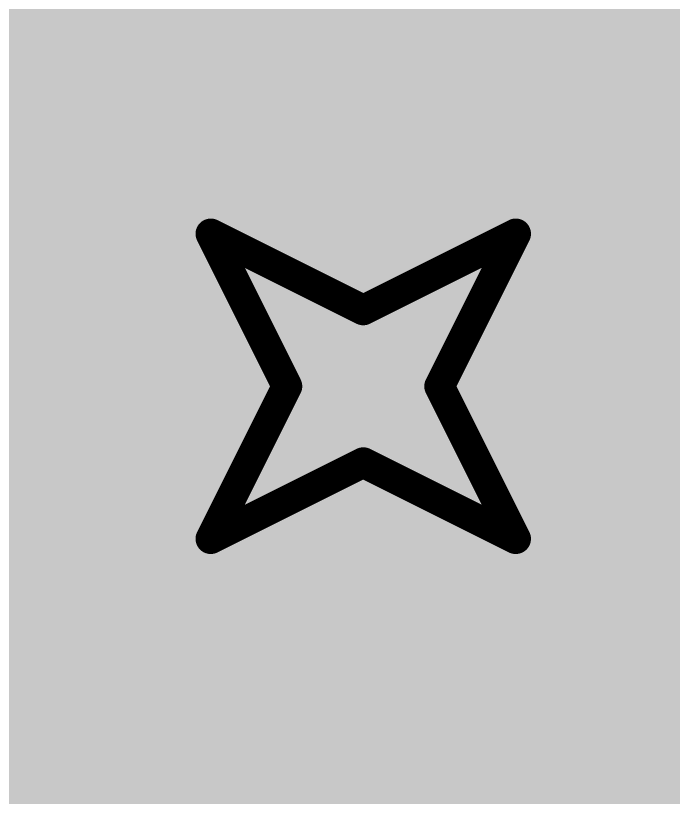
# Model space of a CAD drawing. Header units: inches. Extents: x -2 to 343, y -53 to 63.
# Drawn here: x 25.563 to 26.658, y -37.108 to -35.806 of the extents above; entities that cross this region are included whole.
import ezdxf

# ---------------------------------------------------------------- set-up
doc = ezdxf.new("R2010")
doc.units = ezdxf.units.IN
for name, color, linetype in [('Bottom Layer', 5, 'Continuous'), ('Drill Drawing', 1, 'Continuous'), ('Top Layer', 1, 'Continuous'), ('Via Holes', 16, 'Continuous')]:
    doc.layers.add(name, color=color, linetype=linetype)

msp = doc.modelspace()

# ---------------------------------------------------------------- hatches: boundary and pattern name
at = {"layer": 'Bottom Layer'}
for points in [[(24.6126, -38.2016), (30.734, -38.2016), (30.734, -35.8394), (24.6126, -35.8394)], [(26.0136, -40.5594), (30.734, -40.5594), (30.734, -35.8394), (26.0136, -35.8394)]]:
    msp.add_hatch(color=5, dxfattribs=at).paths.add_polyline_path(points)
h = msp.add_hatch(color=5, dxfattribs=at)
edge = h.paths.add_edge_path()
edge.add_arc((26.1417, -36.4236), 0.3, 0, 360)
at = {"layer": 'Top Layer'}
for points in [[(24.638, -37.9463), (27.7737, -37.9463), (27.7737, -33.004), (24.638, -33.004)], [(16.135, -38.83), (27.7737, -38.83), (27.7737, -35.938), (16.135, -35.938)]]:
    msp.add_hatch(color=1, dxfattribs=at).paths.add_polyline_path(points)
h = msp.add_hatch(color=1, dxfattribs=at)
edge = h.paths.add_edge_path()
edge.add_arc((26.1417, -36.4236), 0.3, 0, 360)
at = {"layer": 'Via Holes'}
h = msp.add_hatch(color=7, dxfattribs=at)
edge = h.paths.add_edge_path()
edge.add_arc((26.1417, -36.4236), 0.15, 0, 360)

# ---------------------------------------------------------------- linework, layer by layer
at = {"layer": 'Drill Drawing'}
for points in [[(25.8877, -36.1696, 0.0508, 0.0508, 0), (26.1417, -36.2966, 0.0508, 0.0508, 0)], [(25.8877, -36.1696, 0.0508, 0.0508, 0), (26.0147, -36.4236, 0.0508, 0.0508, 0)], [(26.1417, -36.2966, 0.0508, 0.0508, 0), (26.3957, -36.1696, 0.0508, 0.0508, 0)], [(26.2687, -36.4236, 0.0508, 0.0508, 0), (26.3957, -36.1696, 0.0508, 0.0508, 0)], [(25.8877, -36.6776, 0.0508, 0.0508, 0), (26.0147, -36.4236, 0.0508, 0.0508, 0)], [(26.2687, -36.4236, 0.0508, 0.0508, 0), (26.3957, -36.6776, 0.0508, 0.0508, 0)], [(25.8877, -36.6776, 0.0508, 0.0508, 0), (26.1417, -36.5506, 0.0508, 0.0508, 0)], [(26.1417, -36.5506, 0.0508, 0.0508, 0), (26.3957, -36.6776, 0.0508, 0.0508, 0)]]:
    msp.add_lwpolyline(points, format="xyseb", dxfattribs=at)
for points in [[(25.875, -36.1696, 0.0254, 0.0254, 1), (25.9004, -36.1696, 0.0254, 0.0254, 1)], [(25.875, -36.1696, 0.0254, 0.0254, 1), (25.9004, -36.1696, 0.0254, 0.0254, 1)], [(26.383, -36.1696, 0.0254, 0.0254, 1), (26.4084, -36.1696, 0.0254, 0.0254, 1)], [(26.383, -36.1696, 0.0254, 0.0254, 1), (26.4084, -36.1696, 0.0254, 0.0254, 1)], [(26.129, -36.2966, 0.0254, 0.0254, 1), (26.1544, -36.2966, 0.0254, 0.0254, 1)], [(26.129, -36.2966, 0.0254, 0.0254, 1), (26.1544, -36.2966, 0.0254, 0.0254, 1)], [(26.002, -36.4236, 0.0254, 0.0254, 1), (26.0274, -36.4236, 0.0254, 0.0254, 1)], [(26.002, -36.4236, 0.0254, 0.0254, 1), (26.0274, -36.4236, 0.0254, 0.0254, 1)], [(26.256, -36.4236, 0.0254, 0.0254, 1), (26.2814, -36.4236, 0.0254, 0.0254, 1)], [(26.256, -36.4236, 0.0254, 0.0254, 1), (26.2814, -36.4236, 0.0254, 0.0254, 1)], [(26.129, -36.5506, 0.0254, 0.0254, 1), (26.1544, -36.5506, 0.0254, 0.0254, 1)], [(26.129, -36.5506, 0.0254, 0.0254, 1), (26.1544, -36.5506, 0.0254, 0.0254, 1)], [(25.875, -36.6776, 0.0254, 0.0254, 1), (25.9004, -36.6776, 0.0254, 0.0254, 1)], [(25.875, -36.6776, 0.0254, 0.0254, 1), (25.9004, -36.6776, 0.0254, 0.0254, 1)], [(26.383, -36.6776, 0.0254, 0.0254, 1), (26.4084, -36.6776, 0.0254, 0.0254, 1)], [(26.383, -36.6776, 0.0254, 0.0254, 1), (26.4084, -36.6776, 0.0254, 0.0254, 1)]]:
    msp.add_lwpolyline(points, format="xyseb", close=True, dxfattribs=at)

doc.saveas('drawing.dxf')
